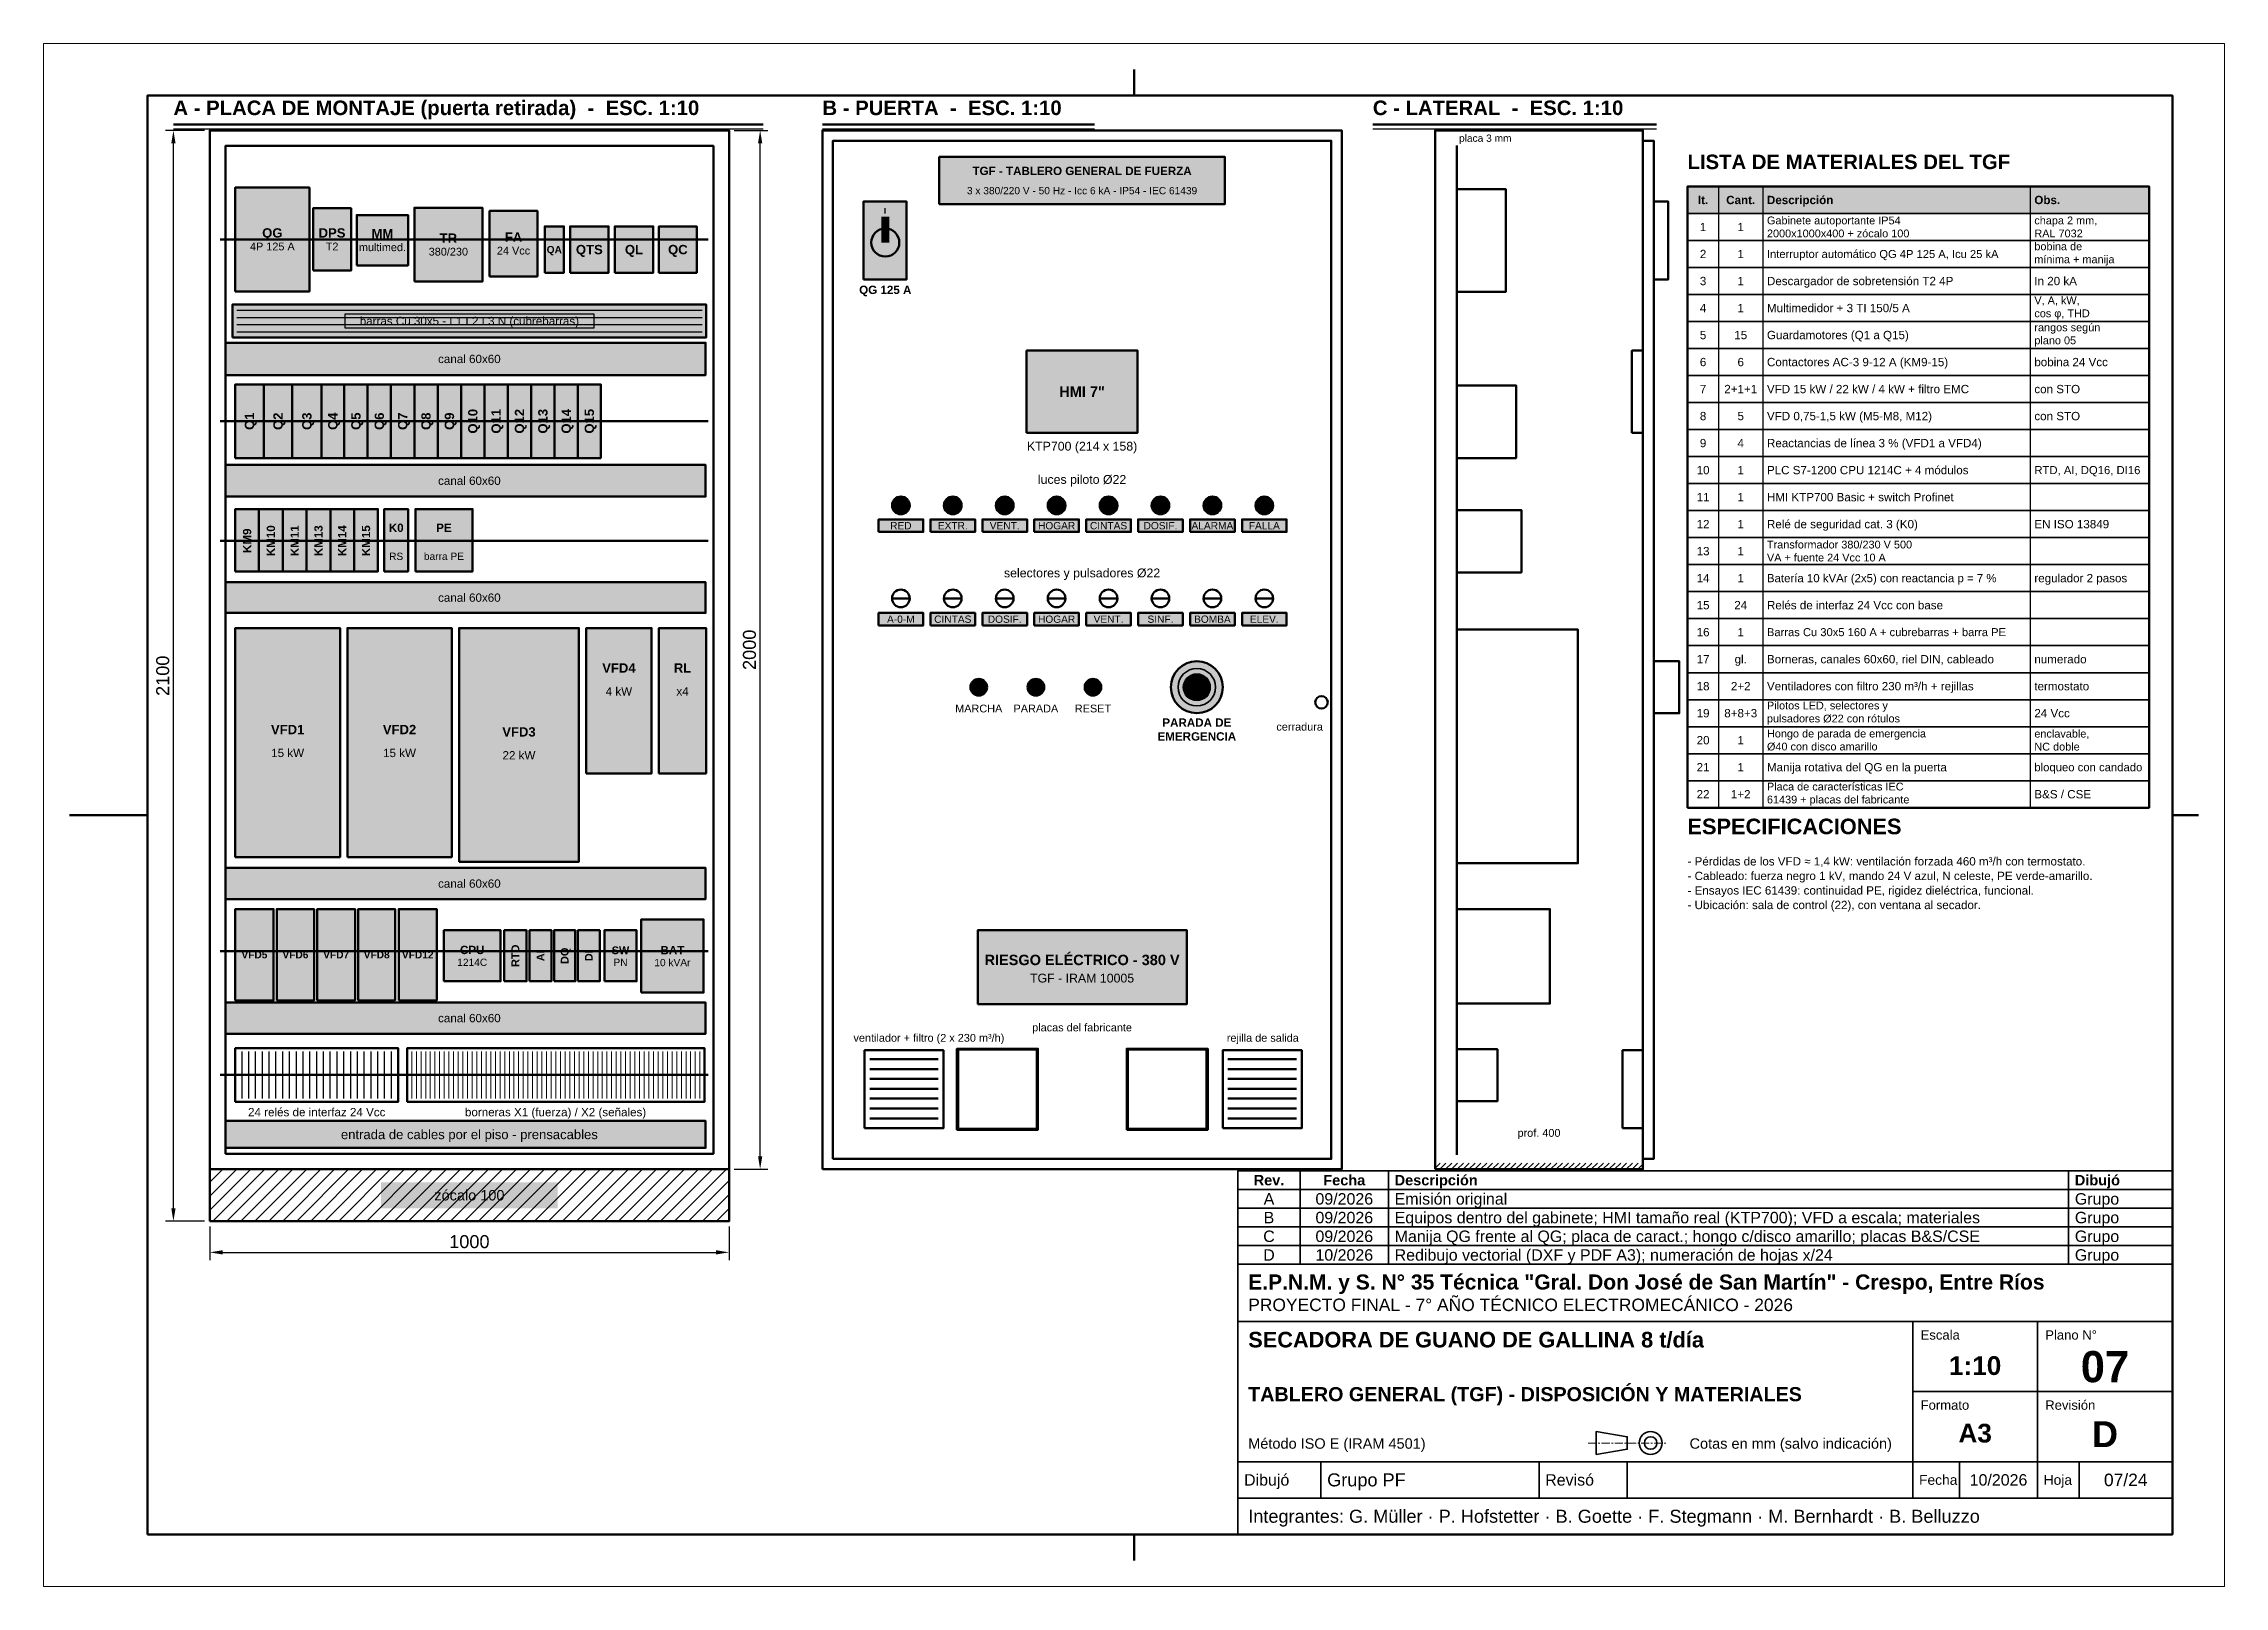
# Model space of a CAD drawing. Header units: millimetres. Extents: x 0 to 420, y 0 to 297.
import ezdxf
from ezdxf.enums import TextEntityAlignment as Align

# ---------------------------------------------------------------- set-up
doc = ezdxf.new("R2010")
doc.units = ezdxf.units.MM
doc.header["$LTSCALE"] = 0.5
doc.linetypes.add('CENTER', pattern=[5.08, 3.175, -0.635, 0.635, -0.635])
for name, color, linetype, lineweight in [('AUXILIAR', 9, 'CONTINUOUS', 13), ('CONTORNO', 7, 'CONTINUOUS', 50), ('COTAS', 7, 'CONTINUOUS', 25), ('EJES', 1, 'CENTER', 18), ('FINO', 7, 'CONTINUOUS', 25), ('HOJA', 8, 'CONTINUOUS', 13), ('RAYADO', 8, 'CONTINUOUS', 18), ('RECUADRO', 7, 'CONTINUOUS', 70), ('RELLENO', 9, 'CONTINUOUS', 13), ('ROTULO', 7, 'CONTINUOUS', 35), ('TEXTO', 7, 'CONTINUOUS', 25)]:
    doc.layers.add(name, color=color, linetype=linetype, lineweight=lineweight)
doc.styles.add('NEGRITA', font='arialbd.ttf')
doc.styles.get("Standard").update_dxf_attribs({"font": 'arial.ttf'})
doc.dimstyles.new('IRAM', dxfattribs={"dimtxt": 2.5, "dimasz": 2.5, "dimexe": 1.5, "dimexo": 1, "dimgap": 0.8, "dimtad": 1, "dimdec": 1, "dimtxsty": 'Standard', "dimcen": 2.5, "dimazin": 3, "dimtfac": 1, "dimtmove": 0, "dimatfit": 3})
picture_1 = doc.add_image_def('image1.png', size_in_pixel=(115, 114))
picture_2 = doc.add_image_def('image2.png', size_in_pixel=(114, 114))

msp = doc.modelspace()

# ---------------------------------------------------------------- hatches: boundary and pattern name
at = {"layer": 'RAYADO'}
h = msp.add_hatch(dxfattribs=at)
h.set_pattern_fill('ANSI31', scale=0.6)
h.paths.add_polyline_path([(32, 70.3), (132, 70.3), (132, 80.3), (32, 80.3)])
h = msp.add_hatch(dxfattribs=at)
h.set_pattern_fill('ANSI31', scale=0.25)
h.paths.add_polyline_path([(268, 80.3), (308, 80.3), (308, 81.5), (268, 81.5)])
at = {"layer": 'RELLENO', "true_color": 0xeeece6}
msp.add_hatch(color=7, dxfattribs=at).paths.add_polyline_path([(172.5, 266.1), (227.5, 266.1), (227.5, 275.2), (172.5, 275.2)])
at = {"layer": 'RELLENO', "true_color": 0xf5f5f5}
for points in [[(36.9, 249.3), (51.2, 249.3), (51.2, 269.3), (36.9, 269.3)], [(51.9, 253.3), (59.2, 253.3), (59.2, 265.3), (51.9, 265.3)], [(71.4, 251.2), (84.5, 251.2), (84.5, 265.4), (71.4, 265.4)], [(85.9, 252.2), (95.1, 252.2), (95.1, 264.8), (85.9, 264.8)], [(60.3, 254.3), (70.2, 254.3), (70.2, 264), (60.3, 264)], [(96.5, 252.9), (100.2, 252.9), (100.2, 261.8), (96.5, 261.8)], [(101.4, 252.9), (108.8, 252.9), (108.8, 261.8), (101.4, 261.8)], [(110, 252.9), (117.4, 252.9), (117.4, 261.8), (110, 261.8)], [(118.5, 252.9), (125.8, 252.9), (125.8, 261.8), (118.5, 261.8)], [(36.9, 217.2), (42.4, 217.2), (42.4, 231.4), (36.9, 231.4)], [(42.4, 217.2), (47.9, 217.2), (47.9, 231.4), (42.4, 231.4)], [(47.9, 217.2), (53.5, 217.2), (53.5, 231.4), (47.9, 231.4)], [(53.5, 217.2), (57.9, 217.2), (57.9, 231.4), (53.5, 231.4)], [(57.9, 217.2), (62.4, 217.2), (62.4, 231.4), (57.9, 231.4)], [(62.4, 217.2), (66.9, 217.2), (66.9, 231.4), (62.4, 231.4)], [(66.9, 217.2), (71.4, 217.2), (71.4, 231.4), (66.9, 231.4)], [(71.4, 217.2), (75.9, 217.2), (75.9, 231.4), (71.4, 231.4)], [(75.9, 217.2), (80.4, 217.2), (80.4, 231.4), (75.9, 231.4)], [(80.4, 217.2), (84.9, 217.2), (84.9, 231.4), (80.4, 231.4)], [(84.9, 217.2), (89.4, 217.2), (89.4, 231.4), (84.9, 231.4)], [(89.4, 217.2), (93.9, 217.2), (93.9, 231.4), (89.4, 231.4)], [(93.9, 217.2), (98.4, 217.2), (98.4, 231.4), (93.9, 231.4)], [(98.4, 217.2), (102.9, 217.2), (102.9, 231.4), (98.4, 231.4)], [(102.9, 217.2), (107.3, 217.2), (107.3, 231.4), (102.9, 231.4)], [(36.9, 195.4), (41.48, 195.4), (41.48, 207.4), (36.9, 207.4)], [(41.48, 195.4), (46.06, 195.4), (46.06, 207.4), (41.48, 207.4)], [(46.06, 195.4), (50.64, 195.4), (50.64, 207.4), (46.06, 207.4)], [(50.64, 195.4), (55.22, 195.4), (55.22, 207.4), (50.64, 207.4)], [(55.22, 195.4), (59.8, 195.4), (59.8, 207.4), (55.22, 207.4)], [(59.8, 195.4), (64.38, 195.4), (64.38, 207.4), (59.8, 207.4)], [(65.6, 195.4), (70.2, 195.4), (70.2, 207.4), (65.6, 207.4)], [(71.6, 195.4), (82.6, 195.4), (82.6, 207.4), (71.6, 207.4)], [(108, 116.5), (114.2, 116.5), (114.2, 126.3), (108, 126.3)]]:
    msp.add_hatch(color=7, dxfattribs=at).paths.add_polyline_path(points)
at = {"layer": 'RELLENO', "true_color": 0xe2e8ee}
msp.add_hatch(color=7, dxfattribs=at).paths.add_polyline_path([(316.6, 264.3), (405.5, 264.3), (405.5, 269.5), (316.6, 269.5)])
at = {"layer": 'RELLENO', "true_color": 0xe8c35a}
msp.add_hatch(color=7, dxfattribs=at).paths.add_polyline_path([(157.9, 251.6), (166.2, 251.6), (166.2, 266.6), (157.9, 266.6)])
at = {"layer": 'RELLENO', "true_color": 0x282828}
msp.add_hatch(color=7, dxfattribs=at).paths.add_polyline_path([(161.35, 258.7), (162.85, 258.7), (162.85, 263.7), (161.35, 263.7)])
at = {"layer": 'RELLENO', "true_color": 0xd7be96}
msp.add_hatch(color=7, dxfattribs=at).paths.add_polyline_path([(36.4, 240.4), (127.6, 240.4), (127.6, 246.8), (36.4, 246.8)])
at = {"layer": 'RELLENO', "true_color": 0xffffff}
for points in [[(58, 242.3), (106, 242.3), (106, 244.9), (58, 244.9)], [(160.8, 203), (169.4, 203), (169.4, 205.4), (160.8, 205.4)], [(170.8, 203), (179.4, 203), (179.4, 205.4), (170.8, 205.4)], [(180.8, 203), (189.4, 203), (189.4, 205.4), (180.8, 205.4)], [(190.8, 203), (199.4, 203), (199.4, 205.4), (190.8, 205.4)], [(200.8, 203), (209.4, 203), (209.4, 205.4), (200.8, 205.4)], [(210.8, 203), (219.4, 203), (219.4, 205.4), (210.8, 205.4)], [(220.8, 203), (229.4, 203), (229.4, 205.4), (220.8, 205.4)], [(230.8, 203), (239.4, 203), (239.4, 205.4), (230.8, 205.4)], [(160.8, 185), (169.4, 185), (169.4, 187.4), (160.8, 187.4)], [(170.8, 185), (179.4, 185), (179.4, 187.4), (170.8, 187.4)], [(180.8, 185), (189.4, 185), (189.4, 187.4), (180.8, 187.4)], [(190.8, 185), (199.4, 185), (199.4, 187.4), (190.8, 187.4)], [(200.8, 185), (209.4, 185), (209.4, 187.4), (200.8, 187.4)], [(210.8, 185), (219.4, 185), (219.4, 187.4), (210.8, 187.4)], [(220.8, 185), (229.4, 185), (229.4, 187.4), (220.8, 187.4)], [(230.8, 185), (239.4, 185), (239.4, 187.4), (230.8, 187.4)], [(35, 84.4), (127.5, 84.4), (127.5, 89.6), (35, 89.6)], [(65, 72.8), (99, 72.8), (99, 77.8), (65, 77.8)]]:
    msp.add_hatch(color=7, dxfattribs=at).paths.add_polyline_path(points)
at = {"layer": 'RELLENO', "true_color": 0xe1e1e1}
for points in [[(35, 233.2), (127.5, 233.2), (127.5, 239.4), (35, 239.4)], [(35, 209.8), (127.5, 209.8), (127.5, 215.9), (35, 215.9)], [(35, 187.4), (127.5, 187.4), (127.5, 193.3), (35, 193.3)], [(35, 132.3), (127.5, 132.3), (127.5, 138.3), (35, 138.3)], [(35, 106.4), (127.5, 106.4), (127.5, 112.4), (35, 112.4)]]:
    msp.add_hatch(color=7, dxfattribs=at).paths.add_polyline_path(points)
at = {"layer": 'RELLENO', "true_color": 0x32373e}
msp.add_hatch(color=7, dxfattribs=at).paths.add_polyline_path([(189.3, 222.1), (210.7, 222.1), (210.7, 237.9), (189.3, 237.9)])
at = {"layer": 'RELLENO', "true_color": 0x7a98b2}
msp.add_hatch(color=7, dxfattribs=at).paths.add_polyline_path([(191.1, 223.9), (208.9, 223.9), (208.9, 236.1), (191.1, 236.1)])
at = {"layer": 'RELLENO', "true_color": 0x5a5a5a}
h = msp.add_hatch(color=7, dxfattribs=at)
edge = h.paths.add_edge_path()
edge.add_arc((165.1, 208.1), 1.7, 0, 360)
h = msp.add_hatch(color=7, dxfattribs=at)
edge = h.paths.add_edge_path()
edge.add_arc((175.1, 208.1), 1.7, 0, 360)
h = msp.add_hatch(color=7, dxfattribs=at)
edge = h.paths.add_edge_path()
edge.add_arc((185.1, 208.1), 1.7, 0, 360)
h = msp.add_hatch(color=7, dxfattribs=at)
edge = h.paths.add_edge_path()
edge.add_arc((195.1, 208.1), 1.7, 0, 360)
h = msp.add_hatch(color=7, dxfattribs=at)
edge = h.paths.add_edge_path()
edge.add_arc((205.1, 208.1), 1.7, 0, 360)
h = msp.add_hatch(color=7, dxfattribs=at)
edge = h.paths.add_edge_path()
edge.add_arc((215.1, 208.1), 1.7, 0, 360)
at = {"layer": 'RELLENO', "true_color": 0xe8c35a}
h = msp.add_hatch(color=7, dxfattribs=at)
edge = h.paths.add_edge_path()
edge.add_arc((225.1, 208.1), 1.7, 0, 360)
at = {"layer": 'RELLENO', "true_color": 0xdc0000}
h = msp.add_hatch(color=7, dxfattribs=at)
edge = h.paths.add_edge_path()
edge.add_arc((235.1, 208.1), 1.7, 0, 360)
at = {"layer": 'RELLENO', "true_color": 0xe4ecf5}
for points in [[(36.9, 140.4), (57.1, 140.4), (57.1, 184.5), (36.9, 184.5)], [(58.5, 140.4), (78.6, 140.4), (78.6, 184.5), (58.5, 184.5)], [(80, 139.5), (103.1, 139.5), (103.1, 184.5), (80, 184.5)], [(104.5, 156.5), (117.1, 156.5), (117.1, 184.5), (104.5, 184.5)], [(36.9, 112.8), (44.3, 112.8), (44.3, 130.4), (36.9, 130.4)], [(44.9, 112.8), (52.1, 112.8), (52.1, 130.4), (44.9, 130.4)], [(52.7, 112.8), (60, 112.8), (60, 130.4), (52.7, 130.4)], [(60.6, 112.8), (67.7, 112.8), (67.7, 130.4), (60.6, 130.4)], [(68.4, 112.8), (75.7, 112.8), (75.7, 130.4), (68.4, 130.4)]]:
    msp.add_hatch(color=7, dxfattribs=at).paths.add_polyline_path(points)
at = {"layer": 'RELLENO', "true_color": 0xf0eee4}
msp.add_hatch(color=7, dxfattribs=at).paths.add_polyline_path([(118.5, 156.5), (127.6, 156.5), (127.6, 184.5), (118.5, 184.5)])
at = {"layer": 'RELLENO', "true_color": 0xe8c35a}
h = msp.add_hatch(color=7, dxfattribs=at)
edge = h.paths.add_edge_path()
edge.add_arc((222.1, 173.1), 5, 0, 360)
at = {"layer": 'RELLENO', "true_color": 0x505050}
h = msp.add_hatch(color=7, dxfattribs=at)
edge = h.paths.add_edge_path()
edge.add_arc((180.1, 173.1), 1.6, 0, 360)
at = {"layer": 'RELLENO', "true_color": 0xdc0000}
h = msp.add_hatch(color=7, dxfattribs=at)
edge = h.paths.add_edge_path()
edge.add_arc((191.1, 173.1), 1.6, 0, 360)
at = {"layer": 'RELLENO', "true_color": 0x7896b4}
h = msp.add_hatch(color=7, dxfattribs=at)
edge = h.paths.add_edge_path()
edge.add_arc((202.1, 173.1), 1.6, 0, 360)
at = {"layer": 'RELLENO', "true_color": 0xdc0000}
h = msp.add_hatch(color=7, dxfattribs=at)
edge = h.paths.add_edge_path()
edge.add_arc((222.1, 173.1), 2.6, 0, 360)
at = {"layer": 'RELLENO', "true_color": 0xeaf3ea}
for points in [[(77.1, 116.5), (88, 116.5), (88, 126.3), (77.1, 126.3)], [(88.7, 116.5), (93, 116.5), (93, 126.3), (88.7, 126.3)], [(93.6, 116.5), (97.8, 116.5), (97.8, 126.3), (93.6, 126.3)], [(98.3, 116.5), (102.4, 116.5), (102.4, 126.3), (98.3, 126.3)], [(102.9, 116.5), (107.1, 116.5), (107.1, 126.3), (102.9, 126.3)]]:
    msp.add_hatch(color=7, dxfattribs=at).paths.add_polyline_path(points)
at = {"layer": 'RELLENO', "true_color": 0xf6eee6}
msp.add_hatch(color=7, dxfattribs=at).paths.add_polyline_path([(115.1, 114.3), (127.1, 114.3), (127.1, 128.4), (115.1, 128.4)])
at = {"layer": 'RELLENO', "true_color": 0xfdeb96}
msp.add_hatch(color=7, dxfattribs=at).paths.add_polyline_path([(179.9, 112.1), (220.2, 112.1), (220.2, 126.3), (179.9, 126.3)])

# ---------------------------------------------------------------- linework, layer by layer
at = {"layer": 'CONTORNO'}
for p, q in [((25, 281.4), (138.568, 281.4)), ((150, 281.4), (202.416, 281.4)), ((256, 281.4), (310.6, 281.4))]:
    msp.add_line(p, q, dxfattribs=at)
at = {"layer": 'CONTORNO', "lineweight": 70}
msp.add_line((272.2, 83.1), (272.2, 277.4), dxfattribs=at)
at = {"layer": 'CONTORNO', "lineweight": 50}
for p, q in [((34, 259.3), (128, 259.3)), ((34, 224.3), (128, 224.3)), ((34, 201.3), (128, 201.3)), ((163.6, 190.2), (166.6, 190.2)), ((173.6, 190.2), (176.6, 190.2)), ((183.6, 190.2), (186.6, 190.2)), ((193.6, 190.2), (196.6, 190.2)), ((203.6, 190.2), (206.6, 190.2)), ((213.6, 190.2), (216.6, 190.2)), ((223.6, 190.2), (226.6, 190.2)), ((233.6, 190.2), (236.6, 190.2)), ((34, 122.3), (128, 122.3)), ((159.1, 101.5), (172.3, 101.5)), ((228.1, 101.5), (241.3, 101.5)), ((34, 98.5), (128, 98.5)), ((159.1, 99.6), (172.3, 99.6)), ((159.1, 97.7), (172.3, 97.7)), ((228.1, 99.6), (241.3, 99.6)), ((228.1, 97.7), (241.3, 97.7)), ((159.1, 95.8), (172.3, 95.8)), ((159.1, 93.9), (172.3, 93.9)), ((228.1, 95.8), (241.3, 95.8)), ((228.1, 93.9), (241.3, 93.9)), ((159.1, 92), (172.3, 92)), ((159.1, 90.1), (172.3, 90.1)), ((228.1, 92), (241.3, 92)), ((228.1, 90.1), (241.3, 90.1))]:
    msp.add_line(p, q, dxfattribs=at)
for points in [[(32, 80.3), (132, 80.3), (132, 280.3), (32, 280.3)], [(35, 83.3), (129, 83.3), (129, 277.3), (35, 277.3)], [(150, 80.3), (250, 80.3), (250, 280.3), (150, 280.3)], [(152, 82.3), (248, 82.3), (248, 278.3), (152, 278.3)], [(268, 80.3), (308, 80.3), (308, 280.3), (268, 280.3)], [(158.1, 88.2), (173.3, 88.2), (173.3, 103.2), (158.1, 103.2)], [(175.9, 87.9), (191.5, 87.9), (191.5, 103.5), (175.9, 103.5)], [(208.6, 87.9), (224.2, 87.9), (224.2, 103.5), (208.6, 103.5)], [(227.1, 88.2), (242.3, 88.2), (242.3, 103.2), (227.1, 103.2)], [(32, 70.3), (132, 70.3), (132, 80.3), (32, 80.3)]]:
    msp.add_lwpolyline(points, close=True, dxfattribs=at)
at = {"layer": 'CONTORNO'}
for points in [[(308, 82.3), (310.1, 82.3), (310.1, 278.3), (308, 278.3)], [(172.5, 266.1), (227.5, 266.1), (227.5, 275.2), (172.5, 275.2)], [(36.9, 249.3), (51.2, 249.3), (51.2, 269.3), (36.9, 269.3)], [(272.2, 249.2), (281.6, 249.2), (281.6, 269), (272.2, 269)], [(316.6, 149.9), (405.5, 149.9), (405.5, 269.5), (316.6, 269.5)], [(51.9, 253.3), (59.2, 253.3), (59.2, 265.3), (51.9, 265.3)], [(71.4, 251.2), (84.5, 251.2), (84.5, 265.4), (71.4, 265.4)], [(85.9, 252.2), (95.1, 252.2), (95.1, 264.8), (85.9, 264.8)], [(157.9, 251.6), (166.2, 251.6), (166.2, 266.6), (157.9, 266.6)], [(310.1, 251.6), (312.9, 251.6), (312.9, 266.6), (310.1, 266.6)], [(60.3, 254.3), (70.2, 254.3), (70.2, 264), (60.3, 264)], [(96.5, 252.9), (100.2, 252.9), (100.2, 261.8), (96.5, 261.8)], [(101.4, 252.9), (108.8, 252.9), (108.8, 261.8), (101.4, 261.8)], [(110, 252.9), (117.4, 252.9), (117.4, 261.8), (110, 261.8)], [(118.5, 252.9), (125.8, 252.9), (125.8, 261.8), (118.5, 261.8)], [(36.4, 240.4), (127.6, 240.4), (127.6, 246.8), (36.4, 246.8)], [(35, 233.2), (127.5, 233.2), (127.5, 239.4), (35, 239.4)], [(189.3, 222.1), (210.7, 222.1), (210.7, 237.9), (189.3, 237.9)], [(305.9, 222.1), (308, 222.1), (308, 237.9), (305.9, 237.9)], [(36.9, 217.2), (42.4, 217.2), (42.4, 231.4), (36.9, 231.4)], [(42.4, 217.2), (47.9, 217.2), (47.9, 231.4), (42.4, 231.4)], [(47.9, 217.2), (53.5, 217.2), (53.5, 231.4), (47.9, 231.4)], [(53.5, 217.2), (57.9, 217.2), (57.9, 231.4), (53.5, 231.4)], [(57.9, 217.2), (62.4, 217.2), (62.4, 231.4), (57.9, 231.4)], [(62.4, 217.2), (66.9, 217.2), (66.9, 231.4), (62.4, 231.4)], [(66.9, 217.2), (71.4, 217.2), (71.4, 231.4), (66.9, 231.4)], [(71.4, 217.2), (75.9, 217.2), (75.9, 231.4), (71.4, 231.4)], [(75.9, 217.2), (80.4, 217.2), (80.4, 231.4), (75.9, 231.4)], [(80.4, 217.2), (84.9, 217.2), (84.9, 231.4), (80.4, 231.4)], [(84.9, 217.2), (89.4, 217.2), (89.4, 231.4), (84.9, 231.4)], [(89.4, 217.2), (93.9, 217.2), (93.9, 231.4), (89.4, 231.4)], [(93.9, 217.2), (98.4, 217.2), (98.4, 231.4), (93.9, 231.4)], [(98.4, 217.2), (102.9, 217.2), (102.9, 231.4), (98.4, 231.4)], [(102.9, 217.2), (107.3, 217.2), (107.3, 231.4), (102.9, 231.4)], [(272.2, 217.2), (283.6, 217.2), (283.6, 231.2), (272.2, 231.2)], [(35, 209.8), (127.5, 209.8), (127.5, 215.9), (35, 215.9)], [(36.9, 195.4), (41.48, 195.4), (41.48, 207.4), (36.9, 207.4)], [(41.48, 195.4), (46.06, 195.4), (46.06, 207.4), (41.48, 207.4)], [(46.06, 195.4), (50.64, 195.4), (50.64, 207.4), (46.06, 207.4)], [(50.64, 195.4), (55.22, 195.4), (55.22, 207.4), (50.64, 207.4)], [(55.22, 195.4), (59.8, 195.4), (59.8, 207.4), (55.22, 207.4)], [(59.8, 195.4), (64.38, 195.4), (64.38, 207.4), (59.8, 207.4)], [(65.6, 195.4), (70.2, 195.4), (70.2, 207.4), (65.6, 207.4)], [(71.6, 195.4), (82.6, 195.4), (82.6, 207.4), (71.6, 207.4)], [(272.2, 195.2), (284.6, 195.2), (284.6, 207.2), (272.2, 207.2)], [(160.8, 203), (169.4, 203), (169.4, 205.4), (160.8, 205.4)], [(170.8, 203), (179.4, 203), (179.4, 205.4), (170.8, 205.4)], [(180.8, 203), (189.4, 203), (189.4, 205.4), (180.8, 205.4)], [(190.8, 203), (199.4, 203), (199.4, 205.4), (190.8, 205.4)], [(200.8, 203), (209.4, 203), (209.4, 205.4), (200.8, 205.4)], [(210.8, 203), (219.4, 203), (219.4, 205.4), (210.8, 205.4)], [(220.8, 203), (229.4, 203), (229.4, 205.4), (220.8, 205.4)], [(230.8, 203), (239.4, 203), (239.4, 205.4), (230.8, 205.4)], [(35, 187.4), (127.5, 187.4), (127.5, 193.3), (35, 193.3)], [(160.8, 185), (169.4, 185), (169.4, 187.4), (160.8, 187.4)], [(170.8, 185), (179.4, 185), (179.4, 187.4), (170.8, 187.4)], [(180.8, 185), (189.4, 185), (189.4, 187.4), (180.8, 187.4)], [(190.8, 185), (199.4, 185), (199.4, 187.4), (190.8, 187.4)], [(200.8, 185), (209.4, 185), (209.4, 187.4), (200.8, 187.4)], [(210.8, 185), (219.4, 185), (219.4, 187.4), (210.8, 187.4)], [(220.8, 185), (229.4, 185), (229.4, 187.4), (220.8, 187.4)], [(230.8, 185), (239.4, 185), (239.4, 187.4), (230.8, 187.4)], [(36.9, 140.4), (57.1, 140.4), (57.1, 184.5), (36.9, 184.5)], [(58.5, 140.4), (78.6, 140.4), (78.6, 184.5), (58.5, 184.5)], [(80, 139.5), (103.1, 139.5), (103.1, 184.5), (80, 184.5)], [(104.5, 156.5), (117.1, 156.5), (117.1, 184.5), (104.5, 184.5)], [(118.5, 156.5), (127.6, 156.5), (127.6, 184.5), (118.5, 184.5)], [(272.2, 139.2), (295.5, 139.2), (295.5, 184.2), (272.2, 184.2)], [(310.1, 168.1), (315, 168.1), (315, 178.1), (310.1, 178.1)], [(35, 132.3), (127.5, 132.3), (127.5, 138.3), (35, 138.3)], [(36.9, 112.8), (44.3, 112.8), (44.3, 130.4), (36.9, 130.4)], [(44.9, 112.8), (52.1, 112.8), (52.1, 130.4), (44.9, 130.4)], [(52.7, 112.8), (60, 112.8), (60, 130.4), (52.7, 130.4)], [(60.6, 112.8), (67.7, 112.8), (67.7, 130.4), (60.6, 130.4)], [(68.4, 112.8), (75.7, 112.8), (75.7, 130.4), (68.4, 130.4)], [(272.2, 112.2), (290.1, 112.2), (290.1, 130.4), (272.2, 130.4)], [(77.1, 116.5), (88, 116.5), (88, 126.3), (77.1, 126.3)], [(88.7, 116.5), (93, 116.5), (93, 126.3), (88.7, 126.3)], [(93.6, 116.5), (97.8, 116.5), (97.8, 126.3), (93.6, 126.3)], [(98.3, 116.5), (102.4, 116.5), (102.4, 126.3), (98.3, 126.3)], [(102.9, 116.5), (107.1, 116.5), (107.1, 126.3), (102.9, 126.3)], [(108, 116.5), (114.2, 116.5), (114.2, 126.3), (108, 126.3)], [(115.1, 114.3), (127.1, 114.3), (127.1, 128.4), (115.1, 128.4)], [(179.9, 112.1), (220.2, 112.1), (220.2, 126.3), (179.9, 126.3)], [(35, 106.4), (127.5, 106.4), (127.5, 112.4), (35, 112.4)], [(36.9, 93.3), (68.3, 93.3), (68.3, 103.6), (36.9, 103.6)], [(70, 93.3), (127.3, 93.3), (127.3, 103.6), (70, 103.6)], [(272.2, 93.4), (280, 93.4), (280, 103.4), (272.2, 103.4)], [(304.1, 88.2), (308, 88.2), (308, 103.2), (304.1, 103.2)], [(35, 84.4), (127.5, 84.4), (127.5, 89.6), (35, 89.6)]]:
    msp.add_lwpolyline(points, close=True, dxfattribs=at)
at = {"layer": 'CONTORNO', "lineweight": 50}
for centre, radius in [((162.1, 258.7), 2.7), ((165.1, 208.1), 1.7), ((175.1, 208.1), 1.7), ((185.1, 208.1), 1.7), ((195.1, 208.1), 1.7), ((205.1, 208.1), 1.7), ((215.1, 208.1), 1.7), ((225.1, 208.1), 1.7), ((235.1, 208.1), 1.7), ((165.1, 190.2), 1.7), ((175.1, 190.2), 1.7), ((185.1, 190.2), 1.7), ((195.1, 190.2), 1.7), ((205.1, 190.2), 1.7), ((215.1, 190.2), 1.7), ((225.1, 190.2), 1.7), ((235.1, 190.2), 1.7), ((222.1, 173.1), 5), ((180.1, 173.1), 1.6), ((191.1, 173.1), 1.6), ((202.1, 173.1), 1.6), ((246.1, 170.2), 1.2)]:
    msp.add_circle(centre, radius, dxfattribs=at)
at = {"layer": 'CONTORNO', "lineweight": 35}
msp.add_circle((222.1, 173.1), 3.6, dxfattribs=at)
at = {"layer": 'EJES'}
msp.add_line((297.5, 27.6), (312.5, 27.6), dxfattribs=at)
at = {"layer": 'FINO'}
for p, q in [((25, 280.6), (138.568, 280.6)), ((150, 280.6), (202.416, 280.6)), ((256, 280.6), (310.6, 280.6)), ((322.6, 269.5), (322.6, 149.9)), ((331.1, 269.5), (331.1, 149.9)), ((382.6, 269.5), (382.6, 149.9)), ((162.1, 264.3), (162.1, 265.3)), ((37.2, 245.7), (126.8, 245.7)), ((37.2, 244.3), (126.8, 244.3)), ((37.2, 242.9), (126.8, 242.9)), ((37.2, 241.5), (126.8, 241.5))]:
    msp.add_line(p, q, dxfattribs=at)
at = {"layer": 'FINO', "lineweight": 25}
for p, q in [((38.208, 93.9), (38.208, 103)), ((39.517, 93.9), (39.517, 103)), ((40.825, 93.9), (40.825, 103)), ((42.133, 93.9), (42.133, 103)), ((43.442, 93.9), (43.442, 103)), ((44.75, 93.9), (44.75, 103)), ((46.058, 93.9), (46.058, 103)), ((47.367, 93.9), (47.367, 103)), ((48.675, 93.9), (48.675, 103)), ((49.983, 93.9), (49.983, 103)), ((51.292, 93.9), (51.292, 103)), ((52.6, 93.9), (52.6, 103)), ((53.908, 93.9), (53.908, 103)), ((55.217, 93.9), (55.217, 103)), ((56.525, 93.9), (56.525, 103)), ((57.833, 93.9), (57.833, 103)), ((59.142, 93.9), (59.142, 103)), ((60.45, 93.9), (60.45, 103)), ((61.758, 93.9), (61.758, 103)), ((63.067, 93.9), (63.067, 103)), ((64.375, 93.9), (64.375, 103)), ((65.683, 93.9), (65.683, 103)), ((66.992, 93.9), (66.992, 103))]:
    msp.add_line(p, q, dxfattribs=at)
at = {"layer": 'FINO', "lineweight": 18}
for p, q in [((70.895, 93.9), (70.895, 103)), ((71.791, 93.9), (71.791, 103)), ((72.686, 93.9), (72.686, 103)), ((73.581, 93.9), (73.581, 103)), ((74.477, 93.9), (74.477, 103)), ((75.372, 93.9), (75.372, 103)), ((76.267, 93.9), (76.267, 103)), ((77.162, 93.9), (77.162, 103)), ((78.058, 93.9), (78.058, 103)), ((78.953, 93.9), (78.953, 103)), ((79.848, 93.9), (79.848, 103)), ((80.744, 93.9), (80.744, 103)), ((81.639, 93.9), (81.639, 103)), ((82.534, 93.9), (82.534, 103)), ((83.43, 93.9), (83.43, 103)), ((84.325, 93.9), (84.325, 103)), ((85.22, 93.9), (85.22, 103)), ((86.116, 93.9), (86.116, 103)), ((87.011, 93.9), (87.011, 103)), ((87.906, 93.9), (87.906, 103)), ((88.802, 93.9), (88.802, 103)), ((89.697, 93.9), (89.697, 103)), ((90.592, 93.9), (90.592, 103)), ((91.488, 93.9), (91.488, 103)), ((92.383, 93.9), (92.383, 103)), ((93.278, 93.9), (93.278, 103)), ((94.173, 93.9), (94.173, 103)), ((95.069, 93.9), (95.069, 103)), ((95.964, 93.9), (95.964, 103)), ((96.859, 93.9), (96.859, 103)), ((97.755, 93.9), (97.755, 103)), ((98.65, 93.9), (98.65, 103)), ((99.545, 93.9), (99.545, 103)), ((100.441, 93.9), (100.441, 103)), ((101.336, 93.9), (101.336, 103)), ((102.231, 93.9), (102.231, 103)), ((103.127, 93.9), (103.127, 103)), ((104.022, 93.9), (104.022, 103)), ((104.917, 93.9), (104.917, 103)), ((105.812, 93.9), (105.812, 103)), ((106.708, 93.9), (106.708, 103)), ((107.603, 93.9), (107.603, 103)), ((108.498, 93.9), (108.498, 103)), ((109.394, 93.9), (109.394, 103)), ((110.289, 93.9), (110.289, 103)), ((111.184, 93.9), (111.184, 103)), ((112.08, 93.9), (112.08, 103)), ((112.975, 93.9), (112.975, 103)), ((113.87, 93.9), (113.87, 103)), ((114.766, 93.9), (114.766, 103)), ((115.661, 93.9), (115.661, 103)), ((116.556, 93.9), (116.556, 103)), ((117.452, 93.9), (117.452, 103)), ((118.347, 93.9), (118.347, 103)), ((119.242, 93.9), (119.242, 103)), ((120.138, 93.9), (120.138, 103)), ((121.033, 93.9), (121.033, 103)), ((121.928, 93.9), (121.928, 103)), ((122.823, 93.9), (122.823, 103)), ((123.719, 93.9), (123.719, 103)), ((124.614, 93.9), (124.614, 103)), ((125.509, 93.9), (125.509, 103)), ((126.405, 93.9), (126.405, 103))]:
    msp.add_line(p, q, dxfattribs=at)
at = {"layer": 'FINO'}
for points in [[(316.6, 264.3), (405.5, 264.3), (405.5, 269.5), (316.6, 269.5)], [(316.6, 259.1), (405.5, 259.1), (405.5, 264.3), (316.6, 264.3)], [(316.6, 253.9), (405.5, 253.9), (405.5, 259.1), (316.6, 259.1)], [(316.6, 248.7), (405.5, 248.7), (405.5, 253.9), (316.6, 253.9)], [(316.6, 243.5), (405.5, 243.5), (405.5, 248.7), (316.6, 248.7)], [(58, 242.3), (106, 242.3), (106, 244.9), (58, 244.9)], [(316.6, 238.3), (405.5, 238.3), (405.5, 243.5), (316.6, 243.5)], [(316.6, 233.1), (405.5, 233.1), (405.5, 238.3), (316.6, 238.3)], [(316.6, 227.9), (405.5, 227.9), (405.5, 233.1), (316.6, 233.1)], [(316.6, 222.7), (405.5, 222.7), (405.5, 227.9), (316.6, 227.9)], [(316.6, 217.5), (405.5, 217.5), (405.5, 222.7), (316.6, 222.7)], [(316.6, 212.3), (405.5, 212.3), (405.5, 217.5), (316.6, 217.5)], [(316.6, 207.1), (405.5, 207.1), (405.5, 212.3), (316.6, 212.3)], [(316.6, 201.9), (405.5, 201.9), (405.5, 207.1), (316.6, 207.1)], [(316.6, 196.7), (405.5, 196.7), (405.5, 201.9), (316.6, 201.9)], [(316.6, 191.5), (405.5, 191.5), (405.5, 196.7), (316.6, 196.7)], [(316.6, 186.3), (405.5, 186.3), (405.5, 191.5), (316.6, 191.5)], [(316.6, 181.1), (405.5, 181.1), (405.5, 186.3), (316.6, 186.3)], [(316.6, 175.9), (405.5, 175.9), (405.5, 181.1), (316.6, 181.1)], [(316.6, 170.7), (405.5, 170.7), (405.5, 175.9), (316.6, 175.9)], [(316.6, 165.5), (405.5, 165.5), (405.5, 170.7), (316.6, 170.7)], [(316.6, 160.3), (405.5, 160.3), (405.5, 165.5), (316.6, 165.5)], [(316.6, 155.1), (405.5, 155.1), (405.5, 160.3), (316.6, 160.3)], [(316.6, 149.9), (405.5, 149.9), (405.5, 155.1), (316.6, 155.1)], [(176.2, 88.2), (191.2, 88.2), (191.2, 103.2), (176.2, 103.2)], [(208.9, 88.2), (223.9, 88.2), (223.9, 103.2), (208.9, 103.2)]]:
    msp.add_lwpolyline(points, close=True, dxfattribs=at)
msp.add_circle((222.1, 173.1), 2.6, dxfattribs=at)
at = {"layer": 'HOJA'}
msp.add_lwpolyline([(0, 0), (420, 0), (420, 297), (0, 297)], close=True, dxfattribs=at)
at = {"layer": 'RECUADRO'}
for p, q in [((210, 292), (210, 287)), ((5, 148.5), (20, 148.5)), ((415, 148.5), (410, 148.5)), ((210, 5), (210, 10))]:
    msp.add_line(p, q, dxfattribs=at)
msp.add_lwpolyline([(20, 10), (410, 10), (410, 287), (20, 287)], close=True, dxfattribs=at)
at = {"layer": 'ROTULO'}
for p, q in [((242, 76.4), (242, 80)), ((259, 76.4), (259, 80)), ((390, 76.4), (390, 80)), ((242, 72.8), (242, 76.4)), ((259, 72.8), (259, 76.4)), ((390, 72.8), (390, 76.4)), ((242, 69.2), (242, 72.8)), ((259, 69.2), (259, 72.8)), ((390, 69.2), (390, 72.8)), ((242, 65.6), (242, 69.2)), ((259, 65.6), (259, 69.2)), ((390, 65.6), (390, 69.2)), ((242, 62), (242, 65.6)), ((259, 62), (259, 65.6)), ((390, 62), (390, 65.6)), ((230, 62), (410, 62)), ((230, 10), (230, 62)), ((230, 51), (410, 51)), ((360, 24), (360, 51)), ((384, 24), (384, 51)), ((360, 37.5), (410, 37.5)), ((230, 24), (410, 24)), ((246, 17), (246, 24)), ((288, 17), (288, 24)), ((305, 17), (305, 24)), ((360, 17), (360, 24)), ((369, 17), (369, 24)), ((384, 17), (384, 24)), ((392, 17), (392, 24)), ((230, 17), (410, 17))]:
    msp.add_line(p, q, dxfattribs=at)
for points in [[(230, 76.4), (410, 76.4), (410, 80), (230, 80)], [(230, 72.8), (410, 72.8), (410, 76.4), (230, 76.4)], [(230, 69.2), (410, 69.2), (410, 72.8), (230, 72.8)], [(230, 65.6), (410, 65.6), (410, 69.2), (230, 69.2)], [(230, 62), (410, 62), (410, 65.6), (230, 65.6)], [(299, 25.4), (305, 26.4), (305, 28.8), (299, 29.8)]]:
    msp.add_lwpolyline(points, close=True, dxfattribs=at)
for radius in [2.2, 1.2]:
    msp.add_circle((309.5, 27.6), radius, dxfattribs=at)

# ---------------------------------------------------------------- texts
at = {"layer": 'ROTULO', "style": 'NEGRITA'}
for s, height, p in [('Rev.', 2, (236, 78.2)), ('Fecha', 2, (250.5, 78.2)), ('1:10', 3.6, (372, 42.5)), ('07', 6, (397, 42.3)), ('A3', 3.6, (372, 29.5)), ('D', 5, (397, 29.3))]:
    msp.add_text(s, height=height, dxfattribs=at).set_placement(p, align=Align.MIDDLE_CENTER)
at = {"layer": 'ROTULO'}
for s, height, p in [('A', 2.2, (236, 74.6)), ('09/2026', 2.2, (250.5, 74.6)), ('B', 2.2, (236, 71)), ('09/2026', 2.2, (250.5, 71)), ('C', 2.2, (236, 67.4)), ('09/2026', 2.2, (250.5, 67.4)), ('D', 2.2, (236, 63.8)), ('10/2026', 2.2, (250.5, 63.8)), ('10/2026', 2.2, (376.5, 20.5)), ('07/24', 2.4, (401, 20.5))]:
    msp.add_text(s, height=height, dxfattribs=at).set_placement(p, align=Align.MIDDLE_CENTER)
at = {"layer": 'ROTULO', "style": 'NEGRITA'}
for s, height, p in [('Descripción', 2, (260.2, 78.2)), ('Dibujó', 2, (391.2, 78.2)), ('E.P.N.M. y S. N° 35 Técnica "Gral. Don José de San Martín" - Crespo, Entre Ríos', 2.9, (232, 58.6)), ('SECADORA DE GUANO DE GALLINA 8 t/día', 3, (232, 47.5)), ('TABLERO GENERAL (TGF) - DISPOSICIÓN Y MATERIALES          ', 2.71552, (232, 37))]:
    msp.add_text(s, height=height, dxfattribs=at).set_placement(p, align=Align.MIDDLE_LEFT)
at = {"layer": 'ROTULO'}
for s, height, p in [('Emisión original', 2.2, (260.2, 74.6)), ('Grupo', 2.2, (391.2, 74.6)), ('Equipos dentro del gabinete; HMI tamaño real (KTP700); VFD a escala; materiales', 2.2, (260.2, 71)), ('Grupo', 2.2, (391.2, 71)), ('Manija QG frente al QG; placa de caract.; hongo c/disco amarillo; placas B&S/CSE', 2.2, (260.2, 67.4)), ('Grupo', 2.2, (391.2, 67.4)), ('Redibujo vectorial (DXF y PDF A3); numeración de hojas x/24', 2.2, (260.2, 63.8)), ('Grupo', 2.2, (391.2, 63.8)), ('PROYECTO FINAL - 7° AÑO TÉCNICO ELECTROMECÁNICO - 2026', 2.4, (232, 54.2)), ('Método ISO E (IRAM 4501)', 2, (232, 27.5)), ('Cotas en mm (salvo indicación)', 2, (317, 27.5)), ('Dibujó', 2.2, (231.2, 20.5)), ('Grupo PF', 2.5, (247.2, 20.5)), ('Revisó', 2.2, (289.2, 20.5)), ('Fecha', 1.9, (361.2, 20.5)), ('Hoja', 1.9, (385.2, 20.5)), ('Integrantes: G. Müller · P. Hofstetter · B. Goette · F. Stegmann · M. Bernhardt · B. Belluzzo', 2.5, (232, 13.5))]:
    msp.add_text(s, height=height, dxfattribs=at).set_placement(p, align=Align.MIDDLE_LEFT)
for s, p in [('Escala', (361.5, 49.3)), ('Plano N°', (385.5, 49.3)), ('Formato', (361.5, 35.8)), ('Revisión', (385.5, 35.8))]:
    msp.add_text(s, height=1.8, dxfattribs=at).set_placement(p, align=Align.TOP_LEFT)
at = {"layer": 'TEXTO', "style": 'NEGRITA'}
for s, height, p in [('A - PLACA DE MONTAJE (puerta retirada)  -  ESC. 1:10', 2.8, (25, 282.4)), ('B - PUERTA  -  ESC. 1:10', 2.8, (150, 282.4)), ('C - LATERAL  -  ESC. 1:10', 2.8, (256, 282.4)), ('LISTA DE MATERIALES DEL TGF', 2.8, (316.6, 272)), ('ESPECIFICACIONES', 3, (316.6, 143.9))]:
    msp.add_text(s, height=height, dxfattribs=at).set_placement(p, align=Align.BOTTOM_LEFT)
at = {"layer": 'TEXTO'}
for s, height, p in [('placa 3 mm', 1.4, (272.6, 278.8)), ('Interruptor automático QG 4P 125 A, Icu 25 kA', 1.54012, (331.9, 256.5)), ('Descargador de sobretensión T2 4P', 1.6, (331.9, 251.3)), ('In 20 kA', 1.6, (383.4, 251.3)), ('Multimedidor + 3 TI 150/5 A', 1.6, (331.9, 246.1)), ('Guardamotores (Q1 a Q15)', 1.6, (331.9, 240.9)), ('Contactores AC-3 9-12 A (KM9-15)', 1.6, (331.9, 235.7)), ('bobina 24 Vcc', 1.6, (383.4, 235.7)), ('VFD 15 kW / 22 kW / 4 kW + filtro EMC', 1.6, (331.9, 230.5)), ('con STO', 1.6, (383.4, 230.5)), ('VFD 0,75-1,5 kW (M5-M8, M12)', 1.6, (331.9, 225.3)), ('con STO', 1.6, (383.4, 225.3)), ('Reactancias de línea 3 % (VFD1 a VFD4)', 1.6, (331.9, 220.1)), ('PLC S7-1200 CPU 1214C + 4 módulos', 1.6, (331.9, 214.9)), ('RTD, AI, DQ16, DI16', 1.55702, (383.4, 214.9)), ('HMI KTP700 Basic + switch Profinet', 1.6, (331.9, 209.7)), ('Relé de seguridad cat. 3 (K0)', 1.6, (331.9, 204.5)), ('EN ISO 13849', 1.6, (383.4, 204.5)), ('Batería 10 kVAr (2x5) con reactancia p = 7 %', 1.57513, (331.9, 194.1)), ('regulador 2 pasos', 1.6, (383.4, 194.1)), ('Relés de interfaz 24 Vcc con base', 1.6, (331.9, 188.9)), ('Barras Cu 30x5 160 A + cubrebarras + barra PE', 1.54012, (331.9, 183.7)), ('Borneras, canales 60x60, riel DIN, cableado', 1.6, (331.9, 178.5)), ('numerado', 1.6, (383.4, 178.5)), ('Ventiladores con filtro 230 m³/h + rejillas', 1.6, (331.9, 173.3)), ('termostato', 1.6, (383.4, 173.3)), ('24 Vcc', 1.6, (383.4, 168.1)), ('Manija rotativa del QG en la puerta', 1.6, (331.9, 157.7)), ('bloqueo con candado', 1.55702, (383.4, 157.7)), ('B&S / CSE', 1.6, (383.4, 152.5))]:
    msp.add_text(s, height=height, dxfattribs=at).set_placement(p, align=Align.MIDDLE_LEFT)
at = {"layer": 'TEXTO', "style": 'NEGRITA'}
for s, height, p in [('TGF - TABLERO GENERAL DE FUERZA', 1.6, (200, 272.5)), ('It.', 1.6, (319.6, 266.9)), ('Cant.', 1.6, (326.85, 266.9)), ('QG', 1.8, (44.05, 260.56)), ('DPS', 1.8, (55.55, 260.56)), ('MM', 1.8, (65.25, 260.41)), ('TR', 1.8, (77.95, 259.56)), ('FA', 1.8, (90.5, 259.76)), ('QA', 1.4, (98.35, 257.35)), ('QTS', 1.8, (105.1, 257.35)), ('QL', 1.8, (113.7, 257.35)), ('QC', 1.8, (122.15, 257.35)), ('QG 125 A', 1.6, (162.1, 249.6)), ('HMI 7"', 2, (200, 230)), ('K0', 1.6, (67.9, 203.8)), ('PE', 1.6, (77.1, 203.8)), ('VFD4', 1.8, (110.8, 176.8)), ('RL', 1.8, (123.05, 176.8)), ('VFD1', 1.8, (47, 164.95)), ('VFD2', 1.8, (68.55, 164.95)), ('VFD3', 1.8, (91.55, 164.5)), ('VFD5', 1.4, (40.6, 121.6)), ('VFD6', 1.4, (48.5, 121.6)), ('VFD7', 1.4, (56.35, 121.6)), ('VFD8', 1.4, (64.15, 121.6)), ('VFD12', 1.4, (72.05, 121.6)), ('CPU', 1.6, (82.55, 122.52)), ('SW', 1.5, (111.1, 122.45)), ('BAT', 1.6, (121.1, 122.47)), ('RIESGO ELÉCTRICO - 380 V', 2, (200, 120.6))]:
    msp.add_text(s, height=height, dxfattribs=at).set_placement(p, align=Align.MIDDLE_CENTER)
at = {"layer": 'TEXTO'}
for s, height, p in [('3 x 380/220 V - 50 Hz - Icc 6 kA - IP54 - IEC 61439', 1.4, (200, 268.7)), ('1', 1.6, (319.6, 261.7)), ('1', 1.6, (326.85, 261.7)), ('4P 125 A', 1.5, (44.05, 257.95)), ('T2', 1.5, (55.55, 257.95)), ('multimed.', 1.5, (65.25, 257.8)), ('380/230', 1.5, (77.95, 256.95)), ('24 Vcc', 1.5, (90.5, 257.15)), ('2', 1.6, (319.6, 256.5)), ('1', 1.6, (326.85, 256.5)), ('3', 1.6, (319.6, 251.3)), ('1', 1.6, (326.85, 251.3)), ('barras Cu 30x5 - L1 L2 L3 N (cubrebarras)', 1.6, (82, 243.6)), ('4', 1.6, (319.6, 246.1)), ('1', 1.6, (326.85, 246.1)), ('5', 1.6, (319.6, 240.9)), ('15', 1.6, (326.85, 240.9)), ('canal 60x60', 1.6, (82, 236.3)), ('6', 1.6, (319.6, 235.7)), ('6', 1.6, (326.85, 235.7)), ('7', 1.6, (319.6, 230.5)), ('2+1+1', 1.6, (326.85, 230.5)), ('8', 1.6, (319.6, 225.3)), ('5', 1.6, (326.85, 225.3)), ('KTP700 (214 x 158)', 1.7, (200, 219.5)), ('9', 1.6, (319.6, 220.1)), ('4', 1.6, (326.85, 220.1)), ('10', 1.6, (319.6, 214.9)), ('1', 1.6, (326.85, 214.9)), ('canal 60x60', 1.6, (82, 212.85)), ('luces piloto Ø22', 1.7, (200, 213.1)), ('11', 1.6, (319.6, 209.7)), ('1', 1.6, (326.85, 209.7)), ('RED', 1.4, (165.1, 204.2)), ('EXTR.', 1.4, (175.1, 204.2)), ('VENT.', 1.4, (185.1, 204.2)), ('HOGAR', 1.4, (195.1, 204.2)), ('CINTAS', 1.4, (205.1, 204.2)), ('DOSIF.', 1.4, (215.1, 204.2)), ('ALARMA', 1.4, (225.1, 204.2)), ('FALLA', 1.4, (235.1, 204.2)), ('12', 1.6, (319.6, 204.5)), ('1', 1.6, (326.85, 204.5)), ('RS', 1.4, (67.9, 198.3)), ('barra PE', 1.4, (77.1, 198.3)), ('13', 1.6, (319.6, 199.3)), ('1', 1.6, (326.85, 199.3)), ('selectores y pulsadores Ø22', 1.7, (200, 195.1)), ('14', 1.6, (319.6, 194.1)), ('1', 1.6, (326.85, 194.1)), ('canal 60x60', 1.6, (82, 190.35)), ('15', 1.6, (319.6, 188.9)), ('24', 1.6, (326.85, 188.9)), ('A-0-M', 1.4, (165.1, 186.2)), ('CINTAS', 1.4, (175.1, 186.2)), ('DOSIF.', 1.4, (185.1, 186.2)), ('HOGAR', 1.4, (195.1, 186.2)), ('VENT.', 1.4, (205.1, 186.2)), ('SINF.', 1.4, (215.1, 186.2)), ('BOMBA', 1.4, (225.1, 186.2)), ('ELEV.', 1.4, (235.1, 186.2)), ('16', 1.6, (319.6, 183.7)), ('1', 1.6, (326.85, 183.7)), ('17', 1.6, (319.6, 178.5)), ('gl.', 1.6, (326.85, 178.5)), ('4 kW', 1.6, (110.8, 172.3)), ('x4', 1.6, (123.05, 172.3)), ('18', 1.6, (319.6, 173.3)), ('2+2', 1.6, (326.85, 173.3)), ('MARCHA', 1.5, (180.1, 169)), ('PARADA', 1.5, (191.1, 169)), ('RESET', 1.5, (202.1, 169)), ('19', 1.6, (319.6, 168.1)), ('8+8+3', 1.6, (326.85, 168.1)), ('cerradura', 1.5, (241.9, 165.5)), ('15 kW', 1.6, (47, 160.45)), ('15 kW', 1.6, (68.55, 160.45)), ('22 kW', 1.6, (91.55, 160)), ('20', 1.6, (319.6, 162.9)), ('1', 1.6, (326.85, 162.9)), ('21', 1.6, (319.6, 157.7)), ('1', 1.6, (326.85, 157.7)), ('22', 1.6, (319.6, 152.5)), ('1+2', 1.6, (326.85, 152.5)), ('canal 60x60', 1.6, (82, 135.3)), ('1214C', 1.4, (82.55, 120.14)), ('PN', 1.4, (111.1, 120.14)), ('10 kVAr', 1.4, (121.1, 120.09)), ('TGF - IRAM 10005', 1.7, (200, 117.1)), ('canal 60x60', 1.6, (82, 109.4)), ('ventilador + filtro (2 x 230 m³/h)', 1.5, (170.5, 105.6)), ('placas del fabricante', 1.5, (200, 107.6)), ('rejilla de salida', 1.5, (234.8, 105.6)), ('24 relés de interfaz 24 Vcc', 1.6, (52.6, 91.3)), ('borneras X1 (fuerza) / X2 (señales)', 1.6, (98.6, 91.3)), ('entrada de cables por el piso - prensacables', 1.8, (82, 87)), ('prof. 400', 1.5, (288, 87.3)), ('zócalo 100', 2, (82, 75.3))]:
    msp.add_text(s, height=height, dxfattribs=at).set_placement(p, align=Align.MIDDLE_CENTER)
at = {"layer": 'TEXTO', "style": 'NEGRITA'}
for s, p in [('Descripción', (331.9, 266.9)), ('Obs.', (383.4, 266.9))]:
    msp.add_text(s, height=1.6, dxfattribs=at).set_placement(p, align=Align.MIDDLE_LEFT)
for s, height, p in [('Q1', 1.8, (39.65, 224.3)), ('Q2', 1.8, (45.15, 224.3)), ('Q3', 1.8, (50.7, 224.3)), ('Q4', 1.8, (55.7, 224.3)), ('Q5', 1.8, (60.15, 224.3)), ('Q6', 1.8, (64.65, 224.3)), ('Q7', 1.8, (69.15, 224.3)), ('Q8', 1.8, (73.65, 224.3)), ('Q9', 1.8, (78.15, 224.3)), ('Q10', 1.8, (82.65, 224.3)), ('Q11', 1.8, (87.15, 224.3)), ('Q12', 1.8, (91.65, 224.3)), ('Q13', 1.8, (96.15, 224.3)), ('Q14', 1.8, (100.65, 224.3)), ('Q15', 1.8, (105.1, 224.3)), ('KM9', 1.6, (39.19, 201.3)), ('KM10', 1.6, (43.77, 201.3)), ('KM11', 1.6, (48.35, 201.3)), ('KM13', 1.6, (52.93, 201.3)), ('KM14', 1.6, (57.51, 201.3)), ('KM15', 1.6, (62.09, 201.3)), ('RTD', 1.5, (90.85, 121.4)), ('AI', 1.5, (95.7, 121.4)), ('DQ', 1.5, (100.35, 121.4)), ('DI', 1.5, (105, 121.4))]:
    msp.add_text(s, height=height, rotation=90, dxfattribs=at).set_placement(p, align=Align.MIDDLE_CENTER)
at = {"layer": 'TEXTO'}
for s, p in [('- Pérdidas de los VFD ≈ 1,4 kW: ventilación forzada 460 m³/h con termostato.', (316.6, 140.38)), ('- Cableado: fuerza negro 1 kV, mando 24 V azul, N celeste, PE verde-amarillo.', (316.6, 137.58)), ('- Ensayos IEC 61439: continuidad PE, rigidez dieléctrica, funcional.', (316.6, 134.78)), ('- Ubicación: sala de control (22), con ventana al secador.', (316.6, 131.98))]:
    msp.add_text(s, height=1.6, dxfattribs=at).set_placement(p, align=Align.TOP_LEFT)
at = {"layer": 'TEXTO', "char_height": 1.5, "attachment_point": 4}
for s, insert in [('Gabinete autoportante IP54\\P2000x1000x400 + zócalo 100', (331.9, 261.7)), ('chapa 2 mm,\\PRAL 7032', (383.4, 261.7)), ('bobina de\\Pmínima + manija', (383.4, 256.5)), ('V, A, kW,\\Pcos φ, THD', (383.4, 246.1)), ('rangos según\\Pplano 05', (383.4, 240.9)), ('Transformador 380/230 V 500\\PVA + fuente 24 Vcc 10 A', (331.9, 199.3)), ('Pilotos LED, selectores y\\Ppulsadores Ø22 con rótulos', (331.9, 168.1)), ('Hongo de parada de emergencia\\PØ40 con disco amarillo', (331.9, 162.9)), ('enclavable,\\PNC doble', (383.4, 162.9)), ('Placa de características IEC\\P61439 + placas del fabricante', (331.9, 152.5))]:
    msp.add_mtext(s, dxfattribs=dict(at, insert=insert))
at = {"layer": 'TEXTO', "insert": (222.1, 167.1), "char_height": 1.6, "attachment_point": 2, "style": 'NEGRITA'}
msp.add_mtext('PARADA DE\\PEMERGENCIA', dxfattribs=at)

# ---------------------------------------------------------------- dimensions: what is measured, and where the dimension line sits
at = {"layer": 'COTAS'}
for base, p1, p2 in [((25, 70.3), (32, 70.3), (32, 280.3)), ((138, 80.3), (132, 80.3), (132, 280.3))]:
    msp.add_linear_dim(base=base, p1=p1, p2=p2, angle=90, dimstyle='IRAM', override={"dimlfac": 10}, dxfattribs=at).render()
msp.add_linear_dim(base=(32, 64.3), p1=(32, 70.3), p2=(132, 70.3), dimstyle='IRAM', override={"dimlfac": 10}, dxfattribs=at).render()

# ---------------------------------------------------------------- pictures from other files: only their frames are drawn
at = {"layer": 'AUXILIAR'}
image = msp.add_image(picture_1, insert=(176.2, 88.2), size_in_units=(15, 15), dxfattribs=at)
image = msp.add_image(picture_2, insert=(208.9, 88.2), size_in_units=(15, 15), dxfattribs=at)

doc.saveas('drawing.dxf')
